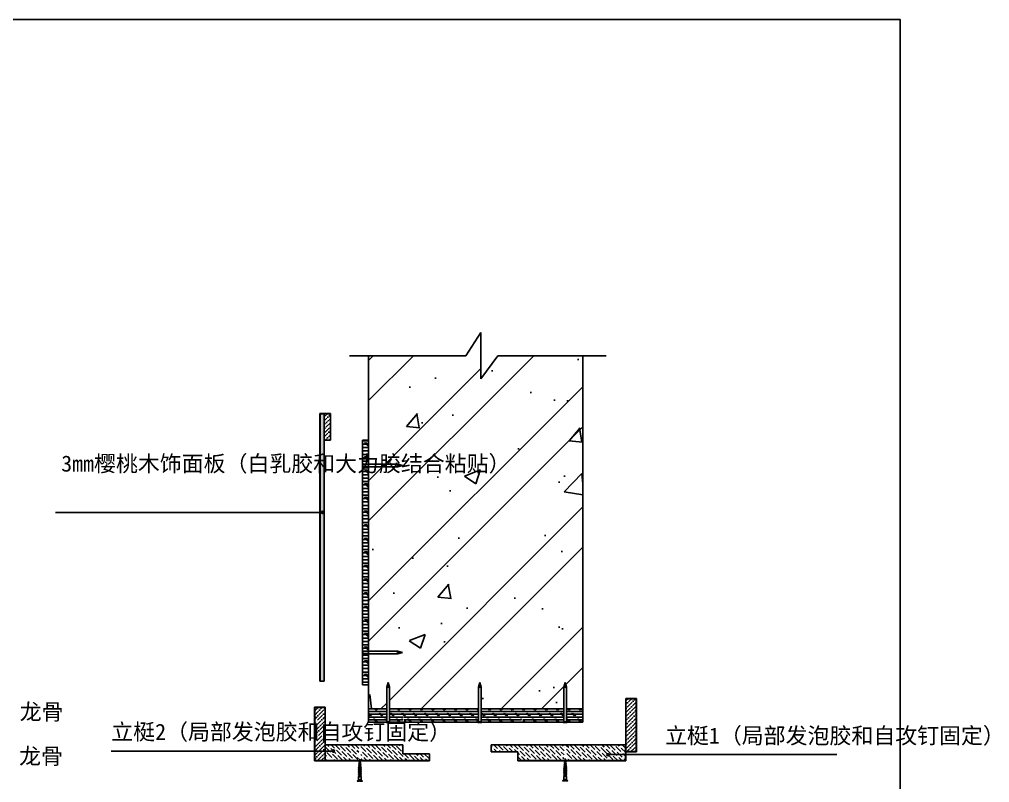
# Model space of a CAD drawing. Header units: metres. Extents: x 379991 to 382656, y 134594 to 136592.
# Drawn here: x 381518 to 382605, y 135737 to 136592 of the extents above; entities that cross this region are included whole.
import ezdxf

# ---------------------------------------------------------------- set-up
doc = ezdxf.new("R2010")
doc.units = ezdxf.units.M
for name, color, linetype in [('10', 8, 'Continuous'), ('11', 3, 'Continuous'), ('17', 1, 'Continuous'), ('3', 2, 'Continuous'), ('8', 7, 'Continuous'), ('FRAME', 5, 'Continuous')]:
    doc.layers.add(name, color=color, linetype=linetype)

msp = doc.modelspace()

# ---------------------------------------------------------------- hatches: boundary and pattern name
at = {"layer": '10'}
h = msp.add_hatch(dxfattribs=at)
h.set_pattern_fill('AR-CONC')
h.paths.add_polyline_path([(382149.61, 136215.05), (382054.45, 136215.05), (382035.42, 136189.18), (382035.42, 136240.93), (382018.6, 136215.05), (381909.61, 136215.05), (381909.61, 135819.54), (381929.98, 135819.54), (381929.98, 135844.01), (381931.48, 135849.24), (381932.98, 135844.01), (381932.98, 135819.54), (382032.64, 135819.54), (382032.64, 135844.01), (382034.14, 135849.24), (382035.64, 135844.01), (382035.64, 135819.54), (382128.26, 135819.54), (382128.26, 135844.01), (382129.76, 135849.24), (382131.26, 135844.01), (382131.26, 135819.54), (382149.61, 135819.54)])
h = msp.add_hatch(dxfattribs=at)
h.set_pattern_fill('ANSI32', scale=10)
h.paths.add_polyline_path([(381909.61, 135819.54), (381929.98, 135819.54), (381929.98, 135844.01), (381931.48, 135849.24), (381932.98, 135844.01), (381932.98, 135819.54), (382032.64, 135819.54), (382032.64, 135844.01), (382034.14, 135849.24), (382035.64, 135844.01), (382035.64, 135819.54), (382128.26, 135819.54), (382128.26, 135844.01), (382129.76, 135849.24), (382131.26, 135844.01), (382131.26, 135819.54), (382149.61, 135819.54), (382149.61, 136215.05), (382054.45, 136215.05), (382035.42, 136189.18), (382035.42, 136240.93), (382018.6, 136215.05), (381909.61, 136215.05)])
h = msp.add_hatch(dxfattribs=at)
h.set_pattern_fill('AR-SAND', scale=0.05)
h.paths.add_polyline_path([(381859.89, 135850.54), (381859.89, 136150.54), (381854.83, 136150.54), (381854.83, 135850.54)])
h = msp.add_hatch(dxfattribs=at)
h.set_pattern_fill('ANSI36')
h.paths.add_polyline_path([(381859.89, 136120.54), (381866.83, 136120.54), (381866.83, 136150.54), (381859.89, 136150.54)])
h = msp.add_hatch(dxfattribs=at)
h.set_pattern_fill('CORK')
h.paths.add_polyline_path([(381909.61, 136120.54), (381902.66, 136120.54), (381902.66, 135846.54), (381909.61, 135846.54)])
h = msp.add_hatch(dxfattribs=at)
h.set_pattern_fill('ANSI36')
h.paths.add_polyline_path([(381848.8, 135761.34), (381860.8, 135761.34), (381860.8, 135794.34), (381860.8, 135821.34), (381848.8, 135821.34)])
h = msp.add_hatch(dxfattribs=at)
h.set_pattern_fill('ANSI36')
h.paths.add_polyline_path([(382209.69, 135831.34), (382197.69, 135831.34), (382197.69, 135794.34), (382197.69, 135771.34), (382209.69, 135771.34)])
at = {"layer": '17'}
h = msp.add_hatch(dxfattribs=at)
h.set_pattern_fill('SOLID')
h.paths.add_polyline_path([(381857.9, 136039.58), (381859.14, 136039.58, 0.41), (381857.9, 136040.82)])
h.paths.add_polyline_path([(381857.9, 136040.82, 0.41), (381856.66, 136039.58, 0.41), (381857.9, 136038.35)])
h.paths.add_polyline_path([(381859.14, 136039.58), (381857.9, 136039.58), (381857.9, 136038.35, 0.41)])
h = msp.add_hatch(dxfattribs=at)
h.set_pattern_fill('SOLID')
h.paths.add_polyline_path([(381870.13, 135772.31), (381871.37, 135772.31, 0.41), (381870.13, 135773.55)])
h.paths.add_polyline_path([(381870.13, 135773.55, 0.41), (381868.89, 135772.31, 0.41), (381870.13, 135771.08)])
h.paths.add_polyline_path([(381871.37, 135772.31), (381870.13, 135772.31), (381870.13, 135771.08, 0.41)])
h = msp.add_hatch(dxfattribs=at)
h.set_pattern_fill('SOLID')
h.paths.add_polyline_path([(382177.77, 135768.11), (382179.01, 135768.11, 0.41), (382177.77, 135769.35)])
h.paths.add_polyline_path([(382177.77, 135769.35, 0.41), (382176.53, 135768.11, 0.41), (382177.77, 135766.87)])
h.paths.add_polyline_path([(382179.01, 135768.11), (382177.77, 135768.11), (382177.77, 135766.87, 0.41)])

# ---------------------------------------------------------------- linework, layer by layer
at = {"layer": '10'}
for p, q in [((382035.42, 136240.93), (382018.6, 136215.05)), ((382035.42, 136240.93), (382035.42, 136189.18)), ((381888.12, 136215.05), (382018.6, 136215.05)), ((382035.42, 136189.18), (382054.45, 136215.05)), ((382054.45, 136215.05), (382175.62, 136215.05)), ((381909.61, 135816.64), (381929.98, 135816.64)), ((381912.18, 135811.72), (381909.61, 135814.29)), ((381911.38, 135811.72), (381909.61, 135813.49)), ((381909.61, 135813.47), (381929.98, 135813.47)), ((381912.97, 135811.72), (381909.79, 135814.89)), ((381917.73, 135818.07), (381916.26, 135819.54)), ((381918.53, 135818.07), (381917.05, 135819.54)), ((381919.32, 135818.07), (381917.84, 135819.54)), ((381924.08, 135811.72), (381920.91, 135814.89)), ((381924.88, 135811.72), (381921.7, 135814.89)), ((381925.67, 135811.72), (381922.49, 135814.89)), ((381929.98, 135818.52), (381928.96, 135819.54)), ((381929.98, 135819.32), (381929.75, 135819.54)), ((381932.98, 135816.64), (382032.64, 135816.64)), ((381932.98, 135813.47), (382032.64, 135813.47)), ((381936.78, 135811.72), (381933.61, 135814.89)), ((381937.58, 135811.72), (381934.4, 135814.89)), ((381938.37, 135811.72), (381935.19, 135814.89)), ((381943.13, 135818.07), (381941.66, 135819.54)), ((381943.93, 135818.07), (381942.45, 135819.54)), ((381944.72, 135818.07), (381943.24, 135819.54)), ((381949.48, 135811.72), (381946.31, 135814.89)), ((381950.28, 135811.72), (381947.1, 135814.89)), ((381951.07, 135811.72), (381947.89, 135814.89)), ((381955.83, 135818.07), (381954.36, 135819.54)), ((381956.63, 135818.07), (381955.15, 135819.54)), ((381957.42, 135818.07), (381955.94, 135819.54)), ((381962.18, 135811.72), (381959.01, 135814.89)), ((381962.98, 135811.72), (381959.8, 135814.89)), ((381963.77, 135811.72), (381960.59, 135814.89)), ((381968.53, 135818.07), (381967.06, 135819.54)), ((381969.33, 135818.07), (381967.85, 135819.54)), ((381970.12, 135818.07), (381968.64, 135819.54)), ((381974.88, 135811.72), (381971.71, 135814.89)), ((381975.68, 135811.72), (381972.5, 135814.89)), ((381976.47, 135811.72), (381973.29, 135814.89)), ((381981.23, 135818.07), (381979.76, 135819.54)), ((381982.03, 135818.07), (381980.55, 135819.54)), ((381982.82, 135818.07), (381981.34, 135819.54)), ((381987.58, 135811.72), (381984.41, 135814.89)), ((381988.38, 135811.72), (381985.2, 135814.89)), ((381989.17, 135811.72), (381985.99, 135814.89)), ((381993.93, 135818.07), (381992.46, 135819.54)), ((381994.73, 135818.07), (381993.25, 135819.54)), ((381995.52, 135818.07), (381994.04, 135819.54)), ((382000.28, 135811.72), (381997.11, 135814.89)), ((382001.08, 135811.72), (381997.9, 135814.89)), ((382001.87, 135811.72), (381998.69, 135814.89)), ((382006.63, 135818.07), (382005.16, 135819.54)), ((382007.43, 135818.07), (382005.95, 135819.54)), ((382008.22, 135818.07), (382006.74, 135819.54)), ((382012.98, 135811.72), (382009.81, 135814.89)), ((382013.78, 135811.72), (382010.6, 135814.89)), ((382014.57, 135811.72), (382011.39, 135814.89)), ((382019.33, 135818.07), (382017.86, 135819.54)), ((382020.13, 135818.07), (382018.65, 135819.54)), ((382020.92, 135818.07), (382019.44, 135819.54)), ((382025.68, 135811.72), (382022.51, 135814.89)), ((382026.48, 135811.72), (382023.3, 135814.89)), ((382027.27, 135811.72), (382024.09, 135814.89)), ((382032.03, 135818.07), (382030.56, 135819.54)), ((382032.64, 135818.25), (382031.35, 135819.54)), ((382032.64, 135819.04), (382032.14, 135819.54)), ((382035.64, 135816.64), (382128.26, 135816.64)), ((382038.38, 135811.72), (382035.64, 135814.46)), ((382035.64, 135813.47), (382128.26, 135813.47)), ((382039.18, 135811.72), (382036, 135814.89)), ((382039.97, 135811.72), (382036.79, 135814.89)), ((382044.73, 135818.07), (382043.26, 135819.54)), ((382045.53, 135818.07), (382044.05, 135819.54)), ((382046.32, 135818.07), (382044.84, 135819.54)), ((382051.08, 135811.72), (382047.91, 135814.89)), ((382051.88, 135811.72), (382048.7, 135814.89)), ((382052.67, 135811.72), (382049.49, 135814.89)), ((382057.43, 135818.07), (382055.96, 135819.54)), ((382058.23, 135818.07), (382056.75, 135819.54)), ((382059.02, 135818.07), (382057.54, 135819.54)), ((382063.78, 135811.72), (382060.61, 135814.89)), ((382064.58, 135811.72), (382061.4, 135814.89)), ((382065.37, 135811.72), (382062.19, 135814.89)), ((382070.13, 135818.07), (382068.66, 135819.54)), ((382070.93, 135818.07), (382069.45, 135819.54)), ((382071.72, 135818.07), (382070.24, 135819.54)), ((382076.48, 135811.72), (382073.31, 135814.89)), ((382077.28, 135811.72), (382074.1, 135814.89)), ((382078.07, 135811.72), (382074.89, 135814.89)), ((382082.83, 135818.07), (382081.36, 135819.54)), ((382083.63, 135818.07), (382082.15, 135819.54)), ((382084.42, 135818.07), (382082.94, 135819.54)), ((382089.18, 135811.72), (382086.01, 135814.89)), ((382089.98, 135811.72), (382086.8, 135814.89)), ((382090.77, 135811.72), (382087.59, 135814.89)), ((382095.53, 135818.07), (382094.06, 135819.54)), ((382096.33, 135818.07), (382094.85, 135819.54)), ((382097.12, 135818.07), (382095.64, 135819.54)), ((382101.88, 135811.72), (382098.71, 135814.89)), ((382102.68, 135811.72), (382099.5, 135814.89)), ((382103.47, 135811.72), (382100.29, 135814.89)), ((382108.23, 135818.07), (382106.76, 135819.54)), ((382109.03, 135818.07), (382107.55, 135819.54)), ((382109.82, 135818.07), (382108.34, 135819.54)), ((382114.58, 135811.72), (382111.41, 135814.89)), ((382115.38, 135811.72), (382112.2, 135814.89)), ((382116.17, 135811.72), (382112.99, 135814.89)), ((382120.93, 135818.07), (382119.46, 135819.54)), ((382121.73, 135818.07), (382120.25, 135819.54)), ((382122.52, 135818.07), (382121.04, 135819.54)), ((382127.28, 135811.72), (382124.11, 135814.89)), ((382128.08, 135811.72), (382124.9, 135814.89)), ((382128.26, 135812.33), (382125.69, 135814.89)), ((382131.26, 135816.64), (382149.61, 135816.64)), ((382131.26, 135813.47), (382149.61, 135813.47)), ((382133.63, 135818.07), (382132.16, 135819.54)), ((382134.43, 135818.07), (382132.95, 135819.54)), ((382135.22, 135818.07), (382133.74, 135819.54)), ((382139.98, 135811.72), (382136.81, 135814.89)), ((382140.78, 135811.72), (382137.6, 135814.89)), ((382141.57, 135811.72), (382138.39, 135814.89)), ((382146.33, 135818.07), (382144.86, 135819.54)), ((382147.13, 135818.07), (382145.65, 135819.54)), ((382147.92, 135818.07), (382146.44, 135819.54)), ((382149.61, 135814.79), (382149.51, 135814.89)), ((381909.61, 135810.29), (381929.98, 135810.29)), ((381909.61, 135807.12), (381929.98, 135807.12)), ((381917.73, 135805.37), (381914.56, 135808.54)), ((381918.53, 135805.37), (381915.35, 135808.54)), ((381919.32, 135805.37), (381916.14, 135808.54)), ((381929.98, 135805.82), (381927.26, 135808.54)), ((381929.98, 135806.62), (381928.05, 135808.54)), ((381929.98, 135807.41), (381928.84, 135808.54)), ((381932.98, 135810.29), (381948.29, 135810.29)), ((381932.98, 135807.12), (381947.74, 135807.12)), ((381943.13, 135805.37), (381939.96, 135808.54)), ((381943.93, 135805.37), (381940.75, 135808.54)), ((381944.72, 135805.37), (381941.54, 135808.54)), ((381947.69, 135807.3), (381946.45, 135808.54)), ((381947.95, 135807.83), (381947.24, 135808.54)), ((381948.86, 135810.29), (382032.64, 135810.29)), ((381951.21, 135805.37), (381949.08, 135807.5)), ((381950.42, 135805.37), (381949.25, 135806.54)), ((381949.34, 135807.12), (382032.64, 135807.12)), ((381949.62, 135805.37), (381949.42, 135805.57)), ((381955.83, 135805.37), (381952.66, 135808.54)), ((381956.63, 135805.37), (381953.45, 135808.54)), ((381957.42, 135805.37), (381954.24, 135808.54)), ((381968.53, 135805.37), (381965.36, 135808.54)), ((381969.33, 135805.37), (381966.15, 135808.54)), ((381970.12, 135805.37), (381966.94, 135808.54)), ((381981.23, 135805.37), (381978.06, 135808.54)), ((381982.03, 135805.37), (381978.85, 135808.54)), ((381982.82, 135805.37), (381979.64, 135808.54)), ((381993.93, 135805.37), (381990.76, 135808.54)), ((381994.73, 135805.37), (381991.55, 135808.54)), ((381995.52, 135805.37), (381992.34, 135808.54)), ((382006.63, 135805.37), (382003.46, 135808.54)), ((382007.43, 135805.37), (382004.25, 135808.54)), ((382008.22, 135805.37), (382005.04, 135808.54)), ((382019.33, 135805.37), (382016.16, 135808.54)), ((382020.13, 135805.37), (382016.95, 135808.54)), ((382020.92, 135805.37), (382017.74, 135808.54)), ((382032.03, 135805.37), (382028.86, 135808.54)), ((382032.64, 135805.55), (382029.65, 135808.54)), ((382032.64, 135806.34), (382030.44, 135808.54)), ((382032.64, 135807.41), (382031.51, 135808.54)), ((382035.64, 135810.29), (382128.26, 135810.29)), ((382035.64, 135807.12), (382080.95, 135807.12)), ((382044.73, 135805.37), (382041.56, 135808.54)), ((382045.53, 135805.37), (382042.35, 135808.54)), ((382046.32, 135805.37), (382043.14, 135808.54)), ((382051.39, 135804.25), (382051.39, 135804.25)), ((382057.43, 135805.37), (382054.26, 135808.54)), ((382058.23, 135805.37), (382055.05, 135808.54)), ((382059.02, 135805.37), (382055.84, 135808.54)), ((382070.13, 135805.37), (382066.96, 135808.54)), ((382070.93, 135805.37), (382067.75, 135808.54)), ((382071.72, 135805.37), (382068.54, 135808.54)), ((382080.9, 135807.3), (382079.66, 135808.54)), ((382081.16, 135807.83), (382080.45, 135808.54)), ((382084.42, 135805.37), (382082.29, 135807.5)), ((382083.63, 135805.37), (382082.45, 135806.54)), ((382082.55, 135807.12), (382128.26, 135807.12)), ((382082.83, 135805.37), (382082.72, 135805.48)), ((382095.53, 135805.37), (382092.36, 135808.54)), ((382096.33, 135805.37), (382093.15, 135808.54)), ((382097.12, 135805.37), (382093.94, 135808.54)), ((382108.23, 135805.37), (382105.06, 135808.54)), ((382109.03, 135805.37), (382105.85, 135808.54)), ((382109.82, 135805.37), (382106.64, 135808.54)), ((382120.93, 135805.37), (382117.76, 135808.54)), ((382121.73, 135805.37), (382118.55, 135808.54)), ((382122.52, 135805.37), (382119.34, 135808.54)), ((382134.43, 135805.37), (382131.25, 135808.54)), ((382131.26, 135810.29), (382149.61, 135810.29)), ((382133.63, 135805.37), (382131.26, 135807.74)), ((382131.26, 135807.12), (382149.61, 135807.12)), ((382135.22, 135805.37), (382132.04, 135808.54)), ((382146.33, 135805.37), (382143.16, 135808.54)), ((382147.13, 135805.37), (382143.95, 135808.54)), ((382147.92, 135805.37), (382144.74, 135808.54)), ((382197.69, 135789.59), (382197.59, 135789.69)), ((381863.1, 135779.34), (381865.08, 135777.37)), ((381867.59, 135779.34), (381871.25, 135775.68)), ((381872.08, 135779.34), (381877.43, 135774)), ((381876.86, 135779.05), (381876.86, 135779.05)), ((381877.99, 135777.93), (381883.6, 135772.31)), ((381881.16, 135779.24), (381881.92, 135778.49)), ((381885.56, 135779.34), (381888.09, 135776.8)), ((381890.05, 135779.34), (381894.26, 135775.12)), ((381894.83, 135779.05), (381898.54, 135775.34)), ((381903.52, 135779.34), (381904.93, 135777.93)), ((381908.01, 135779.34), (381911.1, 135776.24)), ((381912.5, 135779.34), (381917.28, 135774.56)), ((381917.84, 135778.49), (381923.45, 135772.88)), ((381921.48, 135779.34), (381921.77, 135779.05)), ((381922.89, 135777.93), (381922.89, 135777.93)), ((381925.97, 135779.34), (381927.94, 135777.37)), ((381930.46, 135779.34), (381934.11, 135775.68)), ((381934.95, 135779.34), (381940.29, 135774)), ((381939.73, 135779.05), (381939.73, 135779.05)), ((381940.85, 135777.93), (381946.46, 135772.31)), ((381943.93, 135779.34), (381944.78, 135778.49)), ((382046.69, 135777.96), (382047.84, 135776.8)), ((382049.79, 135779.34), (382054.01, 135775.12)), ((382054.58, 135779.05), (382060.19, 135773.44)), ((382059.63, 135778.49), (382059.63, 135778.49)), ((382063.27, 135779.34), (382064.68, 135777.93)), ((382067.76, 135779.34), (382070.85, 135776.24)), ((382072.25, 135779.34), (382077.03, 135774.56)), ((382077.59, 135778.49), (382083.2, 135772.88)), ((382082.64, 135777.93), (382082.64, 135777.93)), ((382085.72, 135779.34), (382087.69, 135777.37)), ((382090.21, 135779.34), (382093.86, 135775.68)), ((382094.7, 135779.34), (382100.04, 135774)), ((382099.48, 135779.05), (382099.48, 135779.05)), ((382100.6, 135777.93), (382106.21, 135772.31)), ((382103.68, 135779.34), (382104.53, 135778.49)), ((382108.17, 135779.34), (382110.7, 135776.8)), ((382112.66, 135779.34), (382116.88, 135775.12)), ((382117.44, 135779.05), (382123.05, 135773.44)), ((382122.49, 135778.49), (382122.49, 135778.49)), ((382126.13, 135779.34), (382127.54, 135777.93)), ((382130.97, 135778.99), (382133.71, 135776.24)), ((382135.11, 135779.34), (382139.89, 135774.56)), ((382140.45, 135778.49), (382146.06, 135772.88)), ((382144.09, 135779.34), (382144.38, 135779.05)), ((382145.5, 135777.93), (382145.5, 135777.93)), ((382148.58, 135779.34), (382150.55, 135777.37)), ((382153.07, 135779.34), (382156.73, 135775.68)), ((382157.56, 135779.34), (382162.9, 135774)), ((382162.34, 135779.05), (382162.34, 135779.05)), ((382163.46, 135777.93), (382169.07, 135772.31)), ((382166.54, 135779.34), (382167.39, 135778.49)), ((382171.03, 135779.34), (382173.56, 135776.8)), ((382175.62, 135779.24), (382179.74, 135775.12)), ((382180.3, 135779.05), (382185.91, 135773.44)), ((382185.35, 135778.49), (382185.35, 135778.49)), ((382188.99, 135779.34), (382190.4, 135777.93)), ((382193.48, 135779.34), (382196.58, 135776.24)), ((381860.8, 135768.17), (381862.27, 135766.7)), ((381861.15, 135776.8), (381866.76, 135771.19)), ((381861.71, 135771.75), (381861.71, 135771.75)), ((381862.83, 135770.63), (381868.45, 135765.02)), ((381866.2, 135776.24), (381866.2, 135776.24)), ((381867.32, 135775.12), (381872.94, 135769.51)), ((381867.88, 135770.07), (381867.88, 135770.07)), ((381869.01, 135768.95), (381874.62, 135763.33)), ((381872.37, 135774.56), (381872.37, 135774.56)), ((381873.5, 135773.44), (381879.11, 135767.82)), ((381874.06, 135768.39), (381874.06, 135768.39)), ((381875.18, 135767.26), (381880.79, 135761.65)), ((381878.55, 135772.88), (381878.55, 135772.88)), ((381879.67, 135771.75), (381885.28, 135766.14)), ((381883.04, 135777.37), (381883.04, 135777.37)), ((381884.16, 135776.24), (381889.77, 135770.63)), ((381884.72, 135771.19), (381884.72, 135771.19)), ((381885.85, 135770.07), (381891.46, 135764.46)), ((381889.21, 135775.68), (381889.21, 135775.68)), ((381890.34, 135774.56), (381895.95, 135768.95)), ((381890.9, 135769.51), (381890.9, 135769.51)), ((381892.02, 135768.39), (381897.63, 135762.77)), ((381895.39, 135774), (381895.39, 135774)), ((381896.51, 135772.88), (381898.48, 135770.9)), ((381897.07, 135767.82), (381897.07, 135767.82)), ((381898.57, 135776.8), (381898.57, 135776.8)), ((381900.92, 135768.46), (381902.12, 135767.26)), ((381901, 135777.37), (381906.61, 135771.75)), ((381901.56, 135772.31), (381901.56, 135772.31)), ((381902.68, 135771.19), (381908.3, 135765.58)), ((381906.05, 135776.8), (381906.05, 135776.8)), ((381907.17, 135775.68), (381912.79, 135770.07)), ((381907.73, 135770.63), (381907.73, 135770.63)), ((381908.86, 135769.51), (381914.47, 135763.9)), ((381912.22, 135775.12), (381912.22, 135775.12)), ((381913.35, 135774), (381918.96, 135768.39)), ((381913.91, 135768.95), (381913.91, 135768.95)), ((381915.03, 135767.82), (381920.64, 135762.21)), ((381918.4, 135773.44), (381918.4, 135773.44)), ((381919.52, 135772.31), (381925.13, 135766.7)), ((381920.08, 135767.26), (381920.08, 135767.26)), ((381924.01, 135776.8), (381929.62, 135771.19)), ((381924.57, 135771.75), (381924.57, 135771.75)), ((381925.7, 135770.63), (381931.31, 135765.02)), ((381929.06, 135776.24), (381929.06, 135776.24)), ((381930.19, 135775.12), (381935.8, 135769.51)), ((381931.87, 135768.95), (381937.48, 135763.33)), ((381933.48, 135769.49), (381933.48, 135769.49)), ((381935.24, 135774.56), (381935.24, 135774.56)), ((381936.36, 135773.44), (381941.97, 135767.82)), ((381936.92, 135768.39), (381936.92, 135768.39)), ((381938.04, 135767.26), (381943.66, 135761.65)), ((381941.41, 135772.88), (381941.41, 135772.88)), ((381942.53, 135771.75), (381948.15, 135766.14)), ((381945.9, 135777.37), (381945.9, 135777.37)), ((381947.02, 135776.24), (381947.8, 135775.47)), ((381947.58, 135771.19), (381947.58, 135771.19)), ((381949.44, 135769.34), (381954.32, 135764.46)), ((381954.88, 135768.39), (381960.49, 135762.77)), ((381958.42, 135769.34), (381958.81, 135768.95)), ((381959.93, 135767.82), (381959.93, 135767.82)), ((381962.91, 135769.34), (381964.98, 135767.26)), ((381967.4, 135769.34), (381971.16, 135765.58)), ((381971.89, 135769.34), (381977.33, 135763.9)), ((381976.77, 135768.95), (381976.77, 135768.95)), ((382046.69, 135773.47), (382048.81, 135771.34)), ((382048.96, 135775.68), (382048.96, 135775.68)), ((382050.08, 135774.56), (382053.3, 135771.34)), ((382055.14, 135774), (382055.14, 135774)), ((382056.26, 135772.88), (382057.79, 135771.34)), ((382060.75, 135777.37), (382066.36, 135771.75)), ((382065.8, 135776.8), (382065.8, 135776.8)), ((382066.92, 135775.68), (382071.27, 135771.34)), ((382071.97, 135775.12), (382071.97, 135775.12)), ((382073.1, 135774), (382075.76, 135771.34)), ((382076.69, 135770.41), (382078.71, 135768.39)), ((382078.15, 135773.44), (382078.15, 135773.44)), ((382079.27, 135772.31), (382084.88, 135766.7)), ((382079.83, 135767.26), (382079.83, 135767.26)), ((382083.76, 135776.8), (382089.37, 135771.19)), ((382084.32, 135771.75), (382084.32, 135771.75)), ((382085.44, 135770.63), (382091.06, 135765.02)), ((382088.81, 135776.24), (382088.81, 135776.24)), ((382089.93, 135775.12), (382095.55, 135769.51)), ((382090.5, 135770.07), (382090.5, 135770.07)), ((382091.62, 135768.95), (382097.23, 135763.33)), ((382094.99, 135769.5), (382094.99, 135769.5)), ((382096.11, 135773.44), (382101.72, 135767.82)), ((382097.79, 135767.26), (382103.41, 135761.65)), ((382101.16, 135772.88), (382101.16, 135772.88)), ((382102.28, 135771.75), (382107.9, 135766.14)), ((382105.65, 135777.37), (382105.65, 135777.37)), ((382106.77, 135776.24), (382112.39, 135770.63)), ((382107.33, 135771.19), (382107.33, 135771.19)), ((382108.46, 135770.07), (382114.07, 135764.46)), ((382111.82, 135775.68), (382111.82, 135775.68)), ((382112.95, 135774.56), (382118.56, 135768.95)), ((382113.51, 135769.51), (382113.51, 135769.51)), ((382114.63, 135768.39), (382120.24, 135762.77)), ((382118, 135774), (382118, 135774)), ((382119.12, 135772.88), (382124.73, 135767.26)), ((382119.68, 135767.82), (382119.68, 135767.82)), ((382123.61, 135777.37), (382128.6, 135772.38)), ((382124.17, 135772.31), (382124.17, 135772.31)), ((382125.29, 135771.19), (382128.54, 135767.94)), ((382128.66, 135776.8), (382128.66, 135776.8)), ((382130.35, 135770.63), (382130.35, 135770.63)), ((382131.09, 135774.38), (382135.4, 135770.07)), ((382131.47, 135769.51), (382137.08, 135763.9)), ((382134.84, 135775.12), (382134.84, 135775.12)), ((382135.96, 135774), (382141.57, 135768.39)), ((382136.52, 135768.95), (382136.52, 135768.95)), ((382137.64, 135767.82), (382143.26, 135762.21)), ((382141.01, 135773.44), (382141.01, 135773.44)), ((382142.13, 135772.31), (382147.75, 135766.7)), ((382142.69, 135767.26), (382142.69, 135767.26)), ((382146.62, 135776.8), (382152.24, 135771.19)), ((382147.18, 135771.75), (382147.18, 135771.75)), ((382148.31, 135770.63), (382153.92, 135765.02)), ((382151.67, 135776.24), (382151.67, 135776.24)), ((382152.8, 135775.12), (382158.41, 135769.51)), ((382153.36, 135770.07), (382153.36, 135770.07)), ((382154.48, 135768.95), (382160.09, 135763.33)), ((382157.85, 135774.56), (382157.85, 135774.56)), ((382158.97, 135773.44), (382164.58, 135767.82)), ((382159.53, 135768.39), (382159.53, 135768.39)), ((382160.65, 135767.26), (382166.27, 135761.65)), ((382164.02, 135772.88), (382164.02, 135772.88)), ((382165.14, 135771.75), (382170.76, 135766.14)), ((382168.51, 135777.37), (382168.51, 135777.37)), ((382169.63, 135776.24), (382175.25, 135770.63)), ((382170.2, 135771.19), (382170.2, 135771.19)), ((382171.32, 135770.07), (382176.93, 135764.46)), ((382174.69, 135775.68), (382174.69, 135775.68)), ((382174.96, 135770.92), (382180.57, 135765.3)), ((382175.81, 135774.56), (382181.42, 135768.95)), ((382176.37, 135769.51), (382176.37, 135769.51)), ((382177.49, 135768.39), (382183.1, 135762.77)), ((382180.01, 135770.36), (382180.01, 135770.36)), ((382180.86, 135774), (382180.86, 135774)), ((382181.98, 135772.88), (382187.6, 135767.26)), ((382182.54, 135767.82), (382182.54, 135767.82)), ((382186.47, 135777.37), (382192.09, 135771.75)), ((382187.03, 135772.31), (382187.03, 135772.31)), ((382188.16, 135771.19), (382193.77, 135765.58)), ((382191.52, 135776.8), (382191.52, 135776.8)), ((382192.65, 135775.68), (382197.69, 135770.64)), ((382193.21, 135770.63), (382193.21, 135770.63)), ((382194.33, 135769.51), (382197.69, 135766.15)), ((381860.8, 135763.68), (381863.14, 135761.34)), ((381863.39, 135765.58), (381863.39, 135765.58)), ((381869.57, 135763.9), (381869.57, 135763.9)), ((381870.69, 135762.77), (381872.12, 135761.34)), ((381875.74, 135762.21), (381875.74, 135762.21)), ((381880.23, 135766.7), (381880.23, 135766.7)), ((381881.36, 135765.58), (381885.59, 135761.34)), ((381886.41, 135765.02), (381886.41, 135765.02)), ((381887.53, 135763.9), (381890.08, 135761.34)), ((381892.58, 135763.33), (381892.58, 135763.33)), ((381893.7, 135762.21), (381894.57, 135761.34)), ((381896.88, 135765.02), (381898.27, 135763.63)), ((381898.19, 135766.7), (381898.43, 135766.46)), ((381898.75, 135761.65), (381898.75, 135761.65)), ((381900.15, 135761.75), (381900.56, 135761.34)), ((381900.82, 135757.1), (381900.61, 135757.31)), ((381901.15, 135763.75), (381903.56, 135761.34)), ((381901.93, 135764.46), (381901.93, 135764.46)), ((381903.24, 135766.14), (381903.24, 135766.14)), ((381904.37, 135765.02), (381908.05, 135761.34)), ((381909.42, 135764.46), (381909.42, 135764.46)), ((381910.54, 135763.33), (381912.54, 135761.34)), ((381915.59, 135762.77), (381915.59, 135762.77)), ((381916.71, 135761.65), (381917.03, 135761.34)), ((381921.2, 135766.14), (381926.01, 135761.34)), ((381926.26, 135765.58), (381926.26, 135765.58)), ((381927.38, 135764.46), (381930.5, 135761.34)), ((381930.75, 135765), (381930.75, 135765)), ((381933.55, 135762.77), (381934.99, 135761.34)), ((381938.6, 135762.21), (381938.6, 135762.21)), ((381943.09, 135766.7), (381943.09, 135766.7)), ((381944.22, 135765.58), (381948.46, 135761.34)), ((381949.27, 135765.02), (381949.27, 135765.02)), ((381950.39, 135763.9), (381952.95, 135761.34)), ((381955.44, 135763.33), (381955.44, 135763.33)), ((381956.56, 135762.21), (381957.44, 135761.34)), ((381961.05, 135766.7), (381966.42, 135761.34)), ((381966.11, 135766.14), (381966.11, 135766.14)), ((381967.23, 135765.02), (381970.91, 135761.34)), ((381972.28, 135764.46), (381972.28, 135764.46)), ((381973.4, 135763.33), (381975.4, 135761.34)), ((382076.69, 135765.92), (382080.39, 135762.21)), ((382076.69, 135761.43), (382076.78, 135761.34)), ((382080.95, 135766.14), (382085.76, 135761.34)), ((382086.01, 135765.58), (382086.01, 135765.58)), ((382087.13, 135764.46), (382090.25, 135761.34)), ((382096.67, 135763.32), (382096.67, 135763.32)), ((382098.35, 135762.21), (382098.35, 135762.21)), ((382102.84, 135766.7), (382102.84, 135766.7)), ((382103.97, 135765.58), (382108.21, 135761.34)), ((382109.02, 135765.02), (382109.02, 135765.02)), ((382110.14, 135763.9), (382112.7, 135761.34)), ((382115.19, 135763.33), (382115.19, 135763.33)), ((382116.31, 135762.21), (382117.19, 135761.34)), ((382120.8, 135766.7), (382126.17, 135761.34)), ((382121.37, 135761.65), (382121.37, 135761.65)), ((382125.86, 135766.14), (382125.86, 135766.14)), ((382126.98, 135765.02), (382128.37, 135763.63)), ((382130.25, 135761.75), (382130.66, 135761.34)), ((382132.03, 135764.46), (382132.03, 135764.46)), ((382133.15, 135763.33), (382135.15, 135761.34)), ((382138.2, 135762.77), (382138.2, 135762.77)), ((382139.33, 135761.65), (382139.64, 135761.34)), ((382143.82, 135766.14), (382148.62, 135761.34)), ((382148.87, 135765.58), (382148.87, 135765.58)), ((382149.99, 135764.46), (382153.11, 135761.34)), ((382155.04, 135763.9), (382155.04, 135763.9)), ((382156.16, 135762.77), (382157.6, 135761.34)), ((382161.22, 135762.21), (382161.22, 135762.21)), ((382165.71, 135766.7), (382165.71, 135766.7)), ((382166.83, 135765.58), (382171.07, 135761.34)), ((382171.88, 135765.02), (382171.88, 135765.02)), ((382173, 135763.9), (382175.56, 135761.34)), ((382175.52, 135765.86), (382175.52, 135765.86)), ((382178.05, 135763.33), (382178.05, 135763.33)), ((382179.18, 135762.21), (382180.05, 135761.34)), ((382183.67, 135766.7), (382189.03, 135761.34)), ((382184.23, 135761.65), (382184.23, 135761.65)), ((382188.72, 135766.14), (382188.72, 135766.14)), ((382189.84, 135765.02), (382193.52, 135761.34)), ((382194.89, 135764.46), (382194.89, 135764.46)), ((382196.01, 135763.33), (382197.69, 135761.66)), ((381898.57, 135753.74), (381898.57, 135753.74)), ((381899.88, 135755.43), (381899.88, 135755.43)), ((381901.56, 135749.25), (381901.56, 135749.25)), ((382128.66, 135754.11), (382128.66, 135754.11)), ((382130.35, 135747.93), (382130.35, 135747.93))]:
    msp.add_line(p, q, dxfattribs=at)
at = {"layer": '11'}
for p, q in [((381854.83, 136150.54), (381854.83, 135850.54)), ((381854.83, 136150.54), (381866.83, 136150.54)), ((381859.89, 136150.14), (381859.89, 135850.54)), ((381866.83, 136150.54), (381866.83, 136120.54)), ((381859.89, 136120.54), (381866.83, 136120.54)), ((381902.66, 136120.54), (381909.61, 136120.54)), ((381902.66, 136120.54), (381902.66, 135846.54)), ((381854.83, 135850.54), (381859.89, 135850.54)), ((381902.66, 135846.54), (381909.61, 135846.54)), ((381848.8, 135821.34), (381860.8, 135821.34)), ((381848.8, 135761.34), (381848.8, 135821.34)), ((381860.8, 135821.34), (381860.8, 135761.74)), ((382209.69, 135831.34), (382197.69, 135831.34)), ((382197.69, 135831.34), (382197.69, 135761.34)), ((382209.69, 135771.34), (382209.69, 135831.34)), ((381909.61, 135804.54), (381909.61, 135819.54)), ((382149.61, 135819.54), (382149.61, 135804.54)), ((381929.1, 135804.54), (381909.61, 135804.54)), ((381947.48, 135804.54), (381933.83, 135804.54)), ((381996.61, 135804.54), (381947.48, 135804.54)), ((382031.77, 135804.54), (381996.61, 135804.54)), ((382080.69, 135804.54), (382036.49, 135804.54)), ((382127.38, 135804.54), (382080.69, 135804.54)), ((382149.61, 135804.54), (382132.11, 135804.54)), ((381880.29, 135779.34), (381860.8, 135779.34)), ((381898.67, 135779.34), (381880.29, 135779.34)), ((381947.8, 135779.34), (381898.52, 135779.34)), ((381947.8, 135769.34), (381947.8, 135779.34)), ((382079.85, 135779.34), (382046.69, 135779.34)), ((382046.69, 135771.34), (382046.69, 135779.34)), ((382128.77, 135779.34), (382079.85, 135779.34)), ((382175.46, 135779.34), (382128.77, 135779.34)), ((382197.69, 135779.34), (382175.46, 135779.34)), ((381947.8, 135769.34), (381977.8, 135769.34)), ((381977.8, 135769.34), (381977.8, 135761.34)), ((382046.69, 135771.34), (382076.69, 135771.34)), ((382076.69, 135771.34), (382076.69, 135761.34)), ((382197.69, 135771.34), (382209.69, 135771.34)), ((381977.8, 135761.34), (381848.8, 135761.34)), ((382093.39, 135761.34), (382076.69, 135761.34)), ((382197.69, 135761.34), (382093.39, 135761.34))]:
    msp.add_line(p, q, dxfattribs=at)
at = {"layer": '17'}
for p, q in [((381855.23, 136150.14), (381855.23, 135850.54)), ((381855.23, 136150.14), (381866.83, 136150.14)), ((381856.66, 136039.58), (381558.81, 136039.58)), ((382209.29, 135830.94), (382197.69, 135830.94)), ((382209.29, 135771.74), (382209.29, 135830.94)), ((381849.2, 135761.74), (381849.2, 135820.94)), ((381849.2, 135820.94), (381860.8, 135820.94)), ((382197.29, 135779.34), (382197.29, 135761.74)), ((381870.13, 135772.31), (381621.42, 135772.31)), ((382177.49, 135768.39), (382434.19, 135768.39)), ((382197.69, 135771.74), (382209.29, 135771.74)), ((381977.8, 135761.74), (381849.2, 135761.74)), ((382093.39, 135761.74), (382076.69, 135761.74)), ((382197.29, 135761.74), (382093.39, 135761.74))]:
    msp.add_line(p, q, dxfattribs=at)
for centre in [(381857.9, 136039.58), (381870.13, 135772.31), (382177.77, 135768.11)]:
    msp.add_circle(centre, 1.24, dxfattribs=at)
at = {"layer": '3'}
for p, q in [((381909.61, 135819.54), (381909.61, 136215.05)), ((382149.61, 136215.05), (382149.61, 135819.54)), ((381902.58, 136094.49), (381902.58, 136089.88)), ((381903.08, 136094.49), (381903.08, 136089.88)), ((381903.08, 136093.7), (381942.15, 136093.7)), ((381942.15, 136093.7), (381941.8, 136092.2)), ((381947.38, 136092.2), (381942.15, 136093.7)), ((381903.08, 136090.7), (381942.15, 136090.7)), ((381941.8, 136092.2), (381947.38, 136092.2)), ((381941.8, 136092.2), (381942.15, 136090.7)), ((381947.38, 136092.2), (381942.15, 136090.7)), ((381902.58, 135884.9), (381902.58, 135880.29)), ((381903.08, 135884.9), (381903.08, 135880.29)), ((381903.08, 135884.11), (381942.15, 135884.11)), ((381903.08, 135881.11), (381942.15, 135881.11)), ((381942.15, 135884.11), (381941.8, 135882.61)), ((381941.8, 135882.61), (381942.15, 135881.11)), ((381941.8, 135882.61), (381947.38, 135882.61)), ((381947.38, 135882.61), (381942.15, 135884.11)), ((381947.38, 135882.61), (381942.15, 135881.11)), ((381931.48, 135849.24), (381929.98, 135844.01)), ((381931.48, 135843.66), (381929.98, 135844.01)), ((381929.98, 135804.94), (381929.98, 135844.01)), ((381931.48, 135849.24), (381932.98, 135844.01)), ((381931.48, 135843.66), (381931.48, 135849.24)), ((381932.98, 135844.01), (381931.48, 135843.66)), ((381932.98, 135804.94), (381932.98, 135844.01)), ((382034.14, 135849.24), (382032.64, 135844.01)), ((382032.64, 135804.94), (382032.64, 135844.01)), ((382034.15, 135843.66), (382032.64, 135844.01)), ((382034.15, 135843.66), (382034.14, 135849.24)), ((382034.14, 135849.24), (382035.64, 135844.01)), ((382035.64, 135844.01), (382034.15, 135843.66)), ((382035.64, 135804.94), (382035.64, 135844.01)), ((382129.76, 135849.24), (382128.26, 135844.01)), ((382128.26, 135804.94), (382128.26, 135844.01)), ((382129.76, 135843.66), (382128.26, 135844.01)), ((382129.76, 135849.24), (382131.26, 135844.01)), ((382129.76, 135843.66), (382129.76, 135849.23)), ((382131.26, 135844.01), (382129.76, 135843.66)), ((382131.26, 135804.94), (382131.26, 135844.01)), ((381929.98, 135819.54), (381909.61, 135819.54)), ((382032.64, 135819.54), (381932.98, 135819.54)), ((382128.26, 135819.54), (382035.64, 135819.54)), ((382149.61, 135819.54), (382131.26, 135819.54)), ((381933.77, 135804.94), (381929.16, 135804.94)), ((381933.77, 135804.44), (381929.16, 135804.44)), ((382036.43, 135804.94), (382031.82, 135804.94)), ((382036.43, 135804.44), (382031.82, 135804.44)), ((382132.05, 135804.94), (382127.44, 135804.94)), ((382132.05, 135804.44), (382127.44, 135804.44)), ((381900.46, 135756.55), (381898.56, 135756.07)), ((381900.32, 135757.95), (381898.71, 135757.55)), ((381900.19, 135759.36), (381898.86, 135759.03)), ((381900.05, 135760.77), (381899.01, 135760.5)), ((381900.74, 135757.34), (381899.01, 135756.91)), ((381900.61, 135758.74), (381899.16, 135758.38)), ((381900.34, 135761.56), (381899.21, 135761.27)), ((381900.47, 135760.15), (381899.31, 135759.86)), ((382130.56, 135756.91), (382128.66, 135756.43)), ((382130.42, 135758.32), (382128.81, 135757.91)), ((382130.28, 135759.72), (382128.95, 135759.39)), ((382130.97, 135756.29), (382128.96, 135755.79)), ((382130.15, 135761.13), (382129.1, 135760.87)), ((382130.84, 135757.7), (382129.11, 135757.27)), ((382130.7, 135759.11), (382129.25, 135758.74)), ((382130.43, 135761.92), (382129.3, 135761.64)), ((382130.57, 135760.51), (382129.4, 135760.22)), ((381900.73, 135753.74), (381898.27, 135753.12)), ((381900.79, 135752.31), (381898.27, 135751.68)), ((381900.79, 135750.87), (381898.27, 135750.24)), ((381900.79, 135749.43), (381898.27, 135748.8)), ((381900.79, 135747.99), (381898.27, 135747.36)), ((381900.79, 135746.55), (381898.27, 135745.92)), ((381898.27, 135745.92), (381898.63, 135745.29)), ((381898.63, 135745.29), (381898.27, 135744.48)), ((381900.6, 135755.14), (381898.41, 135754.6)), ((381901.15, 135753.12), (381898.63, 135752.49)), ((381901.15, 135751.68), (381898.63, 135751.05)), ((381901.15, 135750.24), (381898.63, 135749.61)), ((381901.15, 135748.8), (381898.63, 135748.17)), ((381901.15, 135747.36), (381898.63, 135746.73)), ((381901.15, 135745.92), (381898.63, 135745.29)), ((381901.01, 135754.53), (381898.71, 135753.95)), ((381900.88, 135755.93), (381898.86, 135755.43)), ((381901.15, 135745.92), (381900.79, 135745.11)), ((382130.83, 135754.1), (382128.37, 135753.48)), ((382130.89, 135752.67), (382128.37, 135752.04)), ((382130.89, 135751.23), (382128.37, 135750.6)), ((382130.89, 135749.79), (382128.37, 135749.16)), ((382130.89, 135748.35), (382128.37, 135747.72)), ((382130.89, 135746.91), (382128.37, 135746.28)), ((382128.37, 135746.28), (382128.73, 135745.65)), ((382128.73, 135745.65), (382128.37, 135744.84)), ((382130.89, 135745.47), (382128.37, 135744.84)), ((382130.69, 135755.5), (382128.51, 135754.96)), ((382131.25, 135753.48), (382128.73, 135752.85)), ((382131.25, 135752.04), (382128.73, 135751.41)), ((382131.25, 135750.6), (382128.73, 135749.97)), ((382131.25, 135749.16), (382128.73, 135748.53)), ((382131.25, 135747.72), (382128.73, 135747.09)), ((382131.25, 135746.28), (382128.73, 135745.65)), ((382131.11, 135754.89), (382128.81, 135754.31)), ((382131.25, 135746.28), (382130.89, 135745.47)), ((382130.89, 135745.47), (382131.25, 135744.84)), ((381900.79, 135745.11), (381898.27, 135744.48)), ((381898.27, 135744.48), (381898.63, 135743.85)), ((381898.63, 135743.85), (381898.27, 135743.04)), ((381900.79, 135743.67), (381898.27, 135743.04)), ((381901.15, 135740.13), (381898.27, 135740.13)), ((381901.15, 135744.48), (381898.63, 135743.85)), ((381900.79, 135745.11), (381901.15, 135744.48)), ((381901.15, 135744.48), (381900.79, 135743.67)), ((381900.79, 135743.67), (381901.15, 135743.18)), ((382128.37, 135744.84), (382128.73, 135744.21)), ((382128.73, 135744.21), (382128.37, 135743.4)), ((382130.89, 135744.03), (382128.37, 135743.4)), ((382131.25, 135740.49), (382128.37, 135740.49)), ((382131.25, 135744.84), (382128.73, 135744.21)), ((382131.25, 135744.84), (382130.89, 135744.03)), ((382130.89, 135744.03), (382131.25, 135743.54))]:
    msp.add_line(p, q, dxfattribs=at)
for points in [[(381898.27, 135745.92), (381898.63, 135746.73), (381898.27, 135747.36), (381898.63, 135748.17), (381898.27, 135748.8), (381898.63, 135749.61), (381898.27, 135750.24), (381898.63, 135751.05), (381898.27, 135751.68), (381898.63, 135752.49), (381898.27, 135753.12), (381898.71, 135753.95), (381898.41, 135754.6), (381898.86, 135755.43), (381898.56, 135756.07), (381899.01, 135756.91), (381898.71, 135757.55), (381899.16, 135758.38), (381898.86, 135759.03), (381899.31, 135759.86), (381899.01, 135760.5), (381899.21, 135761.27, 0.08), (381899.71, 135763.2, 0.12), (381900.34, 135761.56), (381900.05, 135760.77), (381900.47, 135760.15), (381900.19, 135759.36), (381900.61, 135758.74), (381900.32, 135757.95), (381900.74, 135757.34), (381900.46, 135756.55), (381900.88, 135755.93), (381900.6, 135755.14), (381901.01, 135754.53), (381900.73, 135753.74), (381901.15, 135753.12), (381900.79, 135752.31), (381901.15, 135751.68), (381900.79, 135750.87), (381901.15, 135750.24), (381900.79, 135749.43), (381901.15, 135748.8), (381900.79, 135747.99), (381901.15, 135747.36), (381900.79, 135746.55), (381901.15, 135745.92)], [(382128.37, 135746.28), (382128.73, 135747.09), (382128.37, 135747.72), (382128.73, 135748.53), (382128.37, 135749.16), (382128.73, 135749.97), (382128.37, 135750.6), (382128.73, 135751.41), (382128.37, 135752.04), (382128.73, 135752.85), (382128.37, 135753.48), (382128.81, 135754.31), (382128.51, 135754.96), (382128.96, 135755.79), (382128.66, 135756.43), (382129.11, 135757.27), (382128.81, 135757.91), (382129.25, 135758.74), (382128.95, 135759.39), (382129.4, 135760.22), (382129.1, 135760.87), (382129.3, 135761.64, 0.08), (382129.81, 135763.56, 0.12), (382130.43, 135761.92), (382130.15, 135761.13), (382130.57, 135760.51), (382130.28, 135759.72), (382130.7, 135759.11), (382130.42, 135758.32), (382130.84, 135757.7), (382130.56, 135756.91), (382130.97, 135756.29), (382130.69, 135755.5), (382131.11, 135754.89), (382130.83, 135754.1), (382131.25, 135753.48), (382130.89, 135752.67), (382131.25, 135752.04), (382130.89, 135751.23), (382131.25, 135750.6), (382130.89, 135749.79), (382131.25, 135749.16), (382130.89, 135748.35), (382131.25, 135747.72), (382130.89, 135746.91), (382131.25, 135746.28)]]:
    msp.add_lwpolyline(points, format="xyb", dxfattribs=at)
for points in [[(381901.15, 135743.18), (381901.15, 135740.13), (381902.59, 135738.69), (381900.03, 135738.69), (381900.03, 135739.59), (381899.41, 135739.59), (381899.41, 135738.69), (381896.83, 135738.69), (381898.27, 135740.13), (381898.27, 135743.04)], [(382131.25, 135743.54), (382131.25, 135740.49), (382132.69, 135739.05), (382130.13, 135739.05), (382130.13, 135739.95), (382129.51, 135739.95), (382129.51, 135739.05), (382126.93, 135739.05), (382128.37, 135740.49), (382128.37, 135743.4)]]:
    msp.add_lwpolyline(points, dxfattribs=at)
for centre, radius, start, end in [((381902.83, 136094.16), 0.41, 52.43, 127.57), ((381902.56, 136093.57), 0.82, 50.51, 88.33), ((381902.56, 136093.42), 0.82, 50.51, 88.33), ((381902.56, 136093.25), 0.82, 50.51, 88.33), ((381902.56, 136093.1), 0.82, 50.51, 88.33), ((381902.56, 136092.93), 0.82, 50.51, 88.33), ((381902.56, 136092.78), 0.82, 50.51, 88.33), ((381902.56, 136092.6), 0.82, 50.51, 88.33), ((381902.56, 136092.46), 0.82, 50.51, 88.33), ((381902.56, 136092.28), 0.82, 50.51, 88.33), ((381902.56, 136092.13), 0.82, 50.51, 88.33), ((381902.56, 136093.72), 0.82, 50.51, 82.51), ((381902.83, 136090.2), 0.41, 232.43, 307.57), ((381902.56, 136091.96), 0.82, 50.51, 88.33), ((381902.56, 136091.81), 0.82, 50.51, 88.33), ((381902.56, 136091.64), 0.82, 50.51, 88.33), ((381902.56, 136091.49), 0.82, 50.51, 88.33), ((381902.56, 136091.31), 0.82, 50.51, 88.33), ((381902.56, 136091.17), 0.82, 50.51, 88.33), ((381902.56, 136090.99), 0.82, 50.51, 88.33), ((381902.56, 136090.84), 0.82, 50.51, 88.33), ((381902.56, 136090.67), 0.82, 50.51, 88.33), ((381902.56, 136090.52), 0.82, 50.51, 88.33), ((381902.56, 136090.35), 0.82, 50.51, 88.33), ((381902.56, 136090.2), 0.82, 50.51, 88.33), ((381902.56, 136090.02), 0.82, 50.51, 88.33), ((381902.56, 136089.88), 0.82, 50.51, 88.33), ((381902.56, 136089.7), 0.82, 50.51, 88.33), ((381902.56, 136089.55), 0.82, 50.51, 88.33), ((381902.56, 136089.38), 0.82, 50.51, 88.33), ((381902.56, 136089.23), 0.82, 51.08, 88.33), ((381902.56, 136089.06), 0.82, 64.35, 88.33), ((381902.83, 135884.58), 0.41, 52.43, 127.57), ((381902.83, 135880.61), 0.41, 232.43, 307.57), ((381902.56, 135883.99), 0.82, 50.51, 88.33), ((381902.56, 135883.84), 0.82, 50.51, 88.33), ((381902.56, 135883.66), 0.82, 50.51, 88.33), ((381902.56, 135883.51), 0.82, 50.51, 88.33), ((381902.56, 135883.34), 0.82, 50.51, 88.33), ((381902.56, 135883.19), 0.82, 50.51, 88.33), ((381902.56, 135883.02), 0.82, 50.51, 88.33), ((381902.56, 135882.87), 0.82, 50.51, 88.33), ((381902.56, 135882.7), 0.82, 50.51, 88.33), ((381902.56, 135882.55), 0.82, 50.51, 88.33), ((381902.56, 135882.37), 0.82, 50.51, 88.33), ((381902.56, 135882.22), 0.82, 50.51, 88.33), ((381902.56, 135882.05), 0.82, 50.51, 88.33), ((381902.56, 135881.9), 0.82, 50.51, 88.33), ((381902.56, 135881.73), 0.82, 50.51, 88.33), ((381902.56, 135881.58), 0.82, 50.51, 88.33), ((381902.56, 135881.4), 0.82, 50.51, 88.33), ((381902.56, 135881.26), 0.82, 50.51, 88.33), ((381902.56, 135881.08), 0.82, 50.51, 88.33), ((381902.56, 135880.93), 0.82, 50.51, 88.33), ((381902.56, 135880.76), 0.82, 50.51, 88.33), ((381902.56, 135880.61), 0.82, 50.51, 88.33), ((381902.56, 135880.44), 0.82, 50.51, 88.33), ((381902.56, 135880.29), 0.82, 50.51, 88.33), ((381902.56, 135880.11), 0.82, 50.51, 88.33), ((381902.56, 135879.97), 0.82, 50.51, 88.33), ((381902.56, 135879.79), 0.82, 50.51, 88.33), ((381902.56, 135879.64), 0.82, 51.08, 88.33), ((381902.56, 135879.47), 0.82, 64.35, 88.33), ((381902.56, 135884.13), 0.82, 50.51, 82.51), ((381929.48, 135804.69), 0.41, 142.43, 217.57), ((381928.34, 135804.42), 0.82, 1.67, 25.65), ((381928.51, 135804.42), 0.82, 1.67, 38.92), ((381928.66, 135804.42), 0.82, 1.67, 39.49), ((381928.83, 135804.42), 0.82, 1.67, 39.49), ((381928.98, 135804.42), 0.82, 1.67, 39.49), ((381929.16, 135804.42), 0.82, 1.67, 39.49), ((381929.31, 135804.42), 0.82, 1.67, 39.49), ((381929.48, 135804.42), 0.82, 1.67, 39.49), ((381929.63, 135804.42), 0.82, 1.67, 39.49), ((381929.8, 135804.42), 0.82, 1.67, 39.49), ((381929.95, 135804.42), 0.82, 1.67, 39.49), ((381930.12, 135804.42), 0.82, 1.67, 39.49), ((381930.27, 135804.42), 0.82, 1.67, 39.49), ((381930.45, 135804.42), 0.82, 1.67, 39.49), ((381930.6, 135804.42), 0.82, 1.67, 39.49), ((381930.77, 135804.42), 0.82, 1.67, 39.49), ((381930.92, 135804.42), 0.82, 1.67, 39.49), ((381931.09, 135804.42), 0.82, 1.67, 39.49), ((381931.24, 135804.42), 0.82, 1.67, 39.49), ((381931.41, 135804.42), 0.82, 1.67, 39.49), ((381931.56, 135804.42), 0.82, 1.67, 39.49), ((381931.74, 135804.42), 0.82, 1.67, 39.49), ((381931.89, 135804.42), 0.82, 1.67, 39.49), ((381932.06, 135804.42), 0.82, 1.67, 39.49), ((381932.21, 135804.42), 0.82, 1.67, 39.49), ((381932.38, 135804.42), 0.82, 1.67, 39.49), ((381932.53, 135804.42), 0.82, 1.67, 39.49), ((381932.7, 135804.42), 0.82, 1.67, 39.49), ((381932.85, 135804.42), 0.82, 1.67, 39.49), ((381933, 135804.42), 0.82, 7.49, 39.49), ((381933.45, 135804.69), 0.41, 322.43, 37.57), ((382031, 135804.42), 0.82, 1.67, 25.65), ((382032.15, 135804.69), 0.41, 142.43, 217.57), ((382031.18, 135804.42), 0.82, 1.67, 38.92), ((382031.32, 135804.42), 0.82, 1.67, 39.49), ((382031.5, 135804.42), 0.82, 1.67, 39.49), ((382031.65, 135804.42), 0.82, 1.67, 39.49), ((382031.82, 135804.42), 0.82, 1.67, 39.49), ((382031.97, 135804.42), 0.82, 1.67, 39.49), ((382032.14, 135804.42), 0.82, 1.67, 39.49), ((382032.29, 135804.42), 0.82, 1.67, 39.49), ((382032.47, 135804.42), 0.82, 1.67, 39.49), ((382032.62, 135804.42), 0.82, 1.67, 39.49), ((382032.79, 135804.42), 0.82, 1.67, 39.49), ((382032.94, 135804.42), 0.82, 1.67, 39.49), ((382033.11, 135804.42), 0.82, 1.67, 39.49), ((382033.26, 135804.42), 0.82, 1.67, 39.49), ((382033.43, 135804.42), 0.82, 1.67, 39.49), ((382033.58, 135804.42), 0.82, 1.67, 39.49), ((382033.76, 135804.42), 0.82, 1.67, 39.49), ((382033.91, 135804.42), 0.82, 1.67, 39.49), ((382034.08, 135804.42), 0.82, 1.67, 39.49), ((382034.23, 135804.42), 0.82, 1.67, 39.49), ((382034.4, 135804.42), 0.82, 1.67, 39.49), ((382034.55, 135804.42), 0.82, 1.67, 39.49), ((382034.72, 135804.42), 0.82, 1.67, 39.49), ((382034.87, 135804.42), 0.82, 1.67, 39.49), ((382035.05, 135804.42), 0.82, 1.67, 39.49), ((382035.2, 135804.42), 0.82, 1.67, 39.49), ((382035.37, 135804.42), 0.82, 1.67, 39.49), ((382035.52, 135804.42), 0.82, 1.67, 39.49), ((382035.67, 135804.42), 0.82, 7.49, 39.49), ((382036.11, 135804.69), 0.41, 322.43, 37.57), ((382127.76, 135804.69), 0.41, 142.43, 217.57), ((382126.62, 135804.42), 0.82, 1.67, 25.65), ((382126.79, 135804.42), 0.82, 1.67, 38.92), ((382126.94, 135804.42), 0.82, 1.67, 39.49), ((382127.11, 135804.42), 0.82, 1.67, 39.49), ((382127.26, 135804.42), 0.82, 1.67, 39.49), ((382127.44, 135804.42), 0.82, 1.67, 39.49), ((382127.58, 135804.42), 0.82, 1.67, 39.49), ((382127.76, 135804.42), 0.82, 1.67, 39.49), ((382127.91, 135804.42), 0.82, 1.67, 39.49), ((382128.08, 135804.42), 0.82, 1.67, 39.49), ((382128.23, 135804.42), 0.82, 1.67, 39.49), ((382128.4, 135804.42), 0.82, 1.67, 39.49), ((382128.55, 135804.42), 0.82, 1.67, 39.49), ((382128.73, 135804.42), 0.82, 1.67, 39.49), ((382128.88, 135804.42), 0.82, 1.67, 39.49), ((382129.05, 135804.42), 0.82, 1.67, 39.49), ((382129.2, 135804.42), 0.82, 1.67, 39.49), ((382129.37, 135804.42), 0.82, 1.67, 39.49), ((382129.52, 135804.42), 0.82, 1.67, 39.49), ((382129.69, 135804.42), 0.82, 1.67, 39.49), ((382129.84, 135804.42), 0.82, 1.67, 39.49), ((382130.02, 135804.42), 0.82, 1.67, 39.49), ((382130.17, 135804.42), 0.82, 1.67, 39.49), ((382130.34, 135804.42), 0.82, 1.67, 39.49), ((382130.49, 135804.42), 0.82, 1.67, 39.49), ((382130.66, 135804.42), 0.82, 1.67, 39.49), ((382130.81, 135804.42), 0.82, 1.67, 39.49), ((382130.98, 135804.42), 0.82, 1.67, 39.49), ((382131.13, 135804.42), 0.82, 1.67, 39.49), ((382131.28, 135804.42), 0.82, 7.49, 39.49), ((382131.72, 135804.69), 0.41, 322.43, 37.57)]:
    msp.add_arc(centre, radius, start, end, dxfattribs=at)
at = {"layer": 'FRAME'}
msp.add_lwpolyline([(379991.33, 136591.79), (382504.83, 136591.79), (382504.83, 134594.42)], dxfattribs=at)

# ---------------------------------------------------------------- texts
at = {"layer": '8', "char_height": 18, "attachment_point": 1}
for s, insert in [('{\\fSimSun|b0|i0|c134|p2;3mm樱桃木饰面板（白乳胶和大力胶结合粘贴）}', (381565.29, 136103.32)), ('{\\fSimSun|b0|i0|c134|p2;龙骨}', (381518.75, 135825.27)), ('{\\fSimSun|b0|i0|c134|p2;立梃2（局部发泡胶和自攻钉固定）}', (381621.41, 135802.86)), ('{\\fSimSun|b0|i0|c134|p2;立梃1（局部发泡胶和自攻钉固定）}', (382241.66, 135798.61)), ('{\\fSimSun|b0|i0|c134|p2;龙骨}', (381518.12, 135775.62))]:
    msp.add_mtext(s, dxfattribs=dict(at, insert=insert))

doc.saveas('drawing.dxf')
